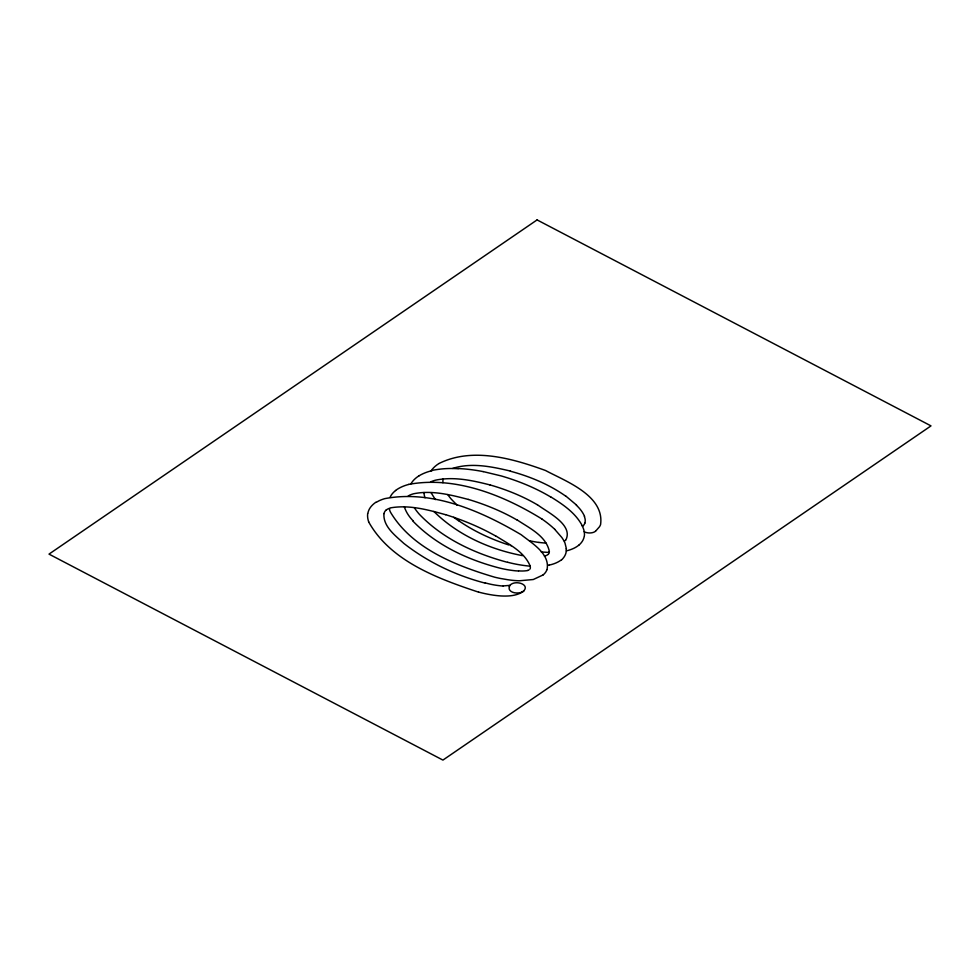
<?xml version="1.0" encoding="UTF-8"?>
<svg xmlns="http://www.w3.org/2000/svg" width="980" height="980" viewBox="0 0 980 980"><rect width="100%" height="100%" fill="white"/><g stroke="black" fill="none" stroke-linecap="round" stroke-linejoin="round"><path stroke-width="1.47" d="M549.4 551.801C546.534 536.023 529.114 527.975 516.987 519.817M442.96 478.938L442.899 482.711M383.94 513.594C382.935 526.481 395.357 535.595 403.797 543.373C427.66 562.03 455.639 575.432 484.941 583.063M547.036 569.552C550.307 553.7 531.601 543.043 521.213 534.737C481.058 510.997 432.401 489.584 384.785 498.636A28.763 17.273 -4.9 0 0 379.162 500.731L376.136 502.373M546.95 569.784L545.97 571.72A20.421 12.262 -4.9 0 1 543.141 574.893M390.016 497.387L391.032 495.5A28.898 17.346 -4.9 0 1 395.087 490.943L395.614 490.527M509.245 586.518C512.699 578.911 531.736 583.97 523.014 591.601C516.619 595.913 508.51 596.318 501.037 595.95A57.943 34.79 -4.9 0 1 494.324 595.277L493.846 595.227A99.237 59.584 -4.9 0 1 478.608 592.091M565.827 539.992C573.766 524.557 546.595 511.866 537.334 504.627M595.656 531.111L599.466 526.774A30.601 18.375 -4.9 0 0 600.569 524.619C604.758 495.476 565.276 481.119 545.529 470.498C512.601 458.53 472.568 446.929 439.101 463.442M595.509 531.234L594.395 531.956A6.86 4.116 -4.9 0 1 590.389 532.936L589.629 532.973A9.065 5.439 -4.9 0 1 585.415 532.263L585.121 532.165A8.697 5.231 -4.9 0 1 584.607 531.932L584.215 531.736M543.067 574.954L533.267 579.523L519.167 580.797A64.852 38.931 -4.9 0 1 507.763 579.719L500.204 578.421A118.249 71.001 -4.9 0 1 494.741 577.208C455.872 565.668 412.36 548.665 390.604 512.405C389.379 510.176 388.533 507.567 391.829 507.652C409.971 504.847 428.297 509.906 445.643 514.708M523.933 590.903L522.328 591.908M547.771 554.692L547.171 555.072A6.921 4.153 -4.9 0 1 545.725 555.709L544.427 556.089M408.011 496.199L408.562 495.819A14.382 8.636 -4.9 0 1 413.768 493.736C431.984 490.049 450.751 494.839 468.33 499.445M510.004 585.354L503.218 585.93M452.662 468.428C471.429 462.315 491.825 466.676 510.445 471.074M389.281 508.375L388.999 508.485A8.943 5.378 -4.9 0 0 386.255 509.98M527.804 570.348L527.987 570.287A3.442 2.07 -4.9 0 0 529.077 569.833M408.721 484.377C455.222 475.851 503.108 495.023 541.989 519.033M432.07 470.645L429.718 471.27A33.271 19.98 -4.9 0 0 418.999 475.839M549.045 565.142L547.746 565.399M549.278 552.463L541.279 551.973M458.175 468.538L463.613 468.869A118.752 71.295 -4.9 0 1 483.189 471.613M518.518 571.009L515.394 570.801A82.981 49.833 -4.9 0 1 498.563 567.788C467.031 559.494 435.916 544.904 413.033 521.225M546.142 543.177L538.939 542.442M522.524 555.635C489.78 549.462 457.66 535.068 433.858 511.438M483.201 471.588L501.233 475.937A210.198 126.2 -4.9 0 1 550.699 496.983M529.519 540.776L533.12 541.499A84.354 50.654 -4.9 0 0 538.939 542.442M507.616 562.349C475.104 553.651 442.874 538.914 419.354 514.279A125.146 75.142 -4.9 0 1 416.169 510.372L414.283 507.701M478.571 592.141C437.925 578.678 390.481 561.197 368.603 521.801M489.914 484.916C472.397 480.421 453.752 476.39 435.708 480.139A19.98 11.993 -4.9 0 0 433.148 480.898L432.744 481.045A16.28 9.776 -4.9 0 0 430.575 481.988M511.266 545.738L510.543 545.517M508.902 545.003L508.718 544.941A203.546 122.206 -4.9 0 1 459.424 521.201M495.598 535.803C508.289 543.912 524.471 551.556 530.303 566.391M550.809 496.921C562.9 504.369 575.529 512.895 582.304 525.807M459.277 521.287L453.716 517.305M565.901 496.125L576.595 505.117M457.084 505.166L451.204 499.077A103.672 62.242 -4.9 0 1 447.75 494.569M554.668 529.286L561.773 537.432A71.173 42.74 -4.9 0 1 564.995 543.079L566.403 548.812M435.365 499.604L431.029 492.622M584.374 516.35L584.974 518.432A24.561 14.749 -4.9 0 1 584.876 523.112M409.211 496.235L409.089 495.562M423.973 492.524L423.997 493.063A50.041 30.049 -4.9 0 0 425.026 497.767M368.676 521.789A49.576 29.768 -4.9 0 1 367.684 513.557M367.953 513.104A29.131 17.493 -4.9 0 1 375.879 502.238M410.963 483.826A31.777 19.073 -4.9 0 1 418.975 475.827M431.984 470.425A58.518 35.133 -4.9 0 1 458.101 468.746M582.181 525.844A49.809 29.902 -4.9 0 1 584.46 535.484M584.252 536.109A32.303 19.392 -4.9 0 1 583.578 538.706A26.509 15.913 -4.9 0 1 578.923 545.125M578.788 545.174A23.826 14.308 -4.9 0 1 574.035 548.2L573.349 548.518A26.521 15.925 -4.9 0 1 566.354 550.883M395.54 490.49A30.086 18.069 -4.9 0 1 408.746 484.426M541.952 519.057A157.229 94.411 -4.9 0 1 554.705 529.274M566.158 548.837A27.489 16.501 -4.9 0 1 561.712 559.776M561.454 559.788A23.361 14.026 -4.9 0 1 549.131 565.093M582.782 526.199A11.613 6.97 -4.9 0 0 584.068 524.68L584.301 524.3A15.276 9.175 -4.9 0 0 584.815 523.112M576.338 505.227A69.384 41.662 -4.9 0 1 584.533 516.313M510.347 471.196A177.417 106.526 -4.9 0 1 565.766 496.186M413.364 521.091A79.429 47.689 -4.9 0 1 404.385 506.905M527.852 570.519A21.915 13.157 -4.9 0 1 518.579 570.862M565.546 540.237A8.073 4.851 -4.9 0 1 564.382 541.009M549.278 551.813A7.926 4.753 -4.9 0 1 548.175 554.411M468.354 499.42A223.538 134.223 -4.9 0 1 516.852 519.902M489.927 484.892A200.116 120.148 -4.9 0 1 537.199 504.712M384.05 513.594A12.152 7.301 -4.9 0 1 386.181 509.943M503.169 586.065A64.337 38.624 -4.9 0 1 485.137 582.843M530.119 566.171A97.89 58.776 -4.9 0 1 507.689 562.263M431.077 470.902A33.553 20.151 -4.9 0 1 438.881 463.565M530.155 566.428A9.592 5.758 -4.9 0 1 530.045 569.025M445.667 514.672A253.306 152.084 -4.9 0 1 495.464 535.889M522.401 591.969A8.783 5.28 -4.9 0 1 512.442 592.153A8.783 5.28 -4.9 0 1 509.502 586.555M537.077 219.912L49 554.116L442.923 760.088L931 425.884L537.077 219.912"/></g></svg>
